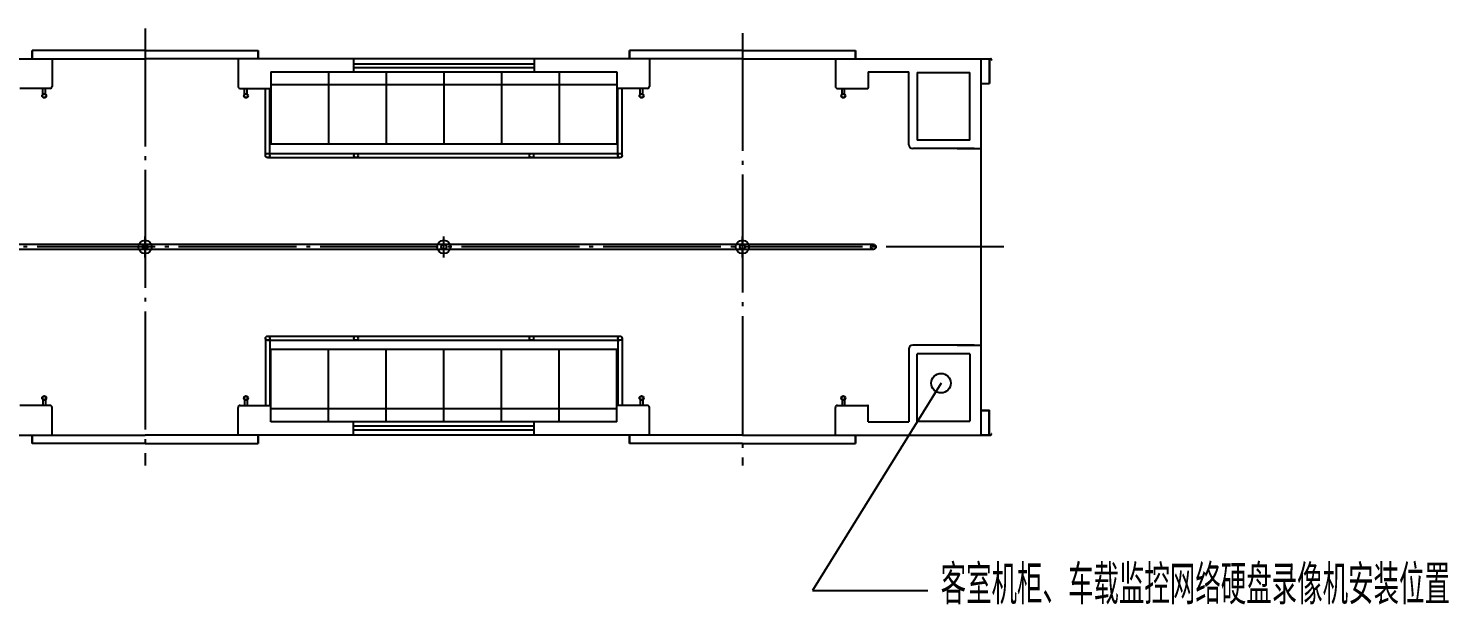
# Model space of a CAD drawing. Extents: x 39751 to 116307, y -36149 to -14965.
# Drawn here: x 105465 to 116307, y -35489 to -31092 of the extents above; entities that cross this region are included whole.
import ezdxf

# ---------------------------------------------------------------- set-up
doc = ezdxf.new("R2010")
doc.units = 0
doc.header["$LTSCALE"] = 1500
for name, pattern in [('CENTER2', [0.72, 0.6, -0.05, 0.02, -0.05]), ('GEN3A', [3.125, 2.25, -0.875]), ('PHAN', [0.76, 0.57, -0.05, 0.02, -0.05, 0.02, -0.05])]:
    doc.linetypes.add(name, pattern=pattern)
for name, color, linetype in [('01', 7, 'Continuous'), ('3A', 6, 'GEN3A'), ('confine0', 7, 'Continuous'), ('confine7', 4, 'CENTER2'), ('confine9', 1, 'PHAN'), ('confinea', 3, 'Continuous')]:
    doc.layers.add(name, color=color, linetype=linetype)
doc.layers.add('AM_0', color=7, linetype='Continuous', lineweight=30)
doc.styles.get("Standard").update_dxf_attribs({"font": 'gbenor.shx', "width": 0.9, "bigfont": 'gbcbig.shx'})
doc.dimstyles.get("Standard").update_dxf_attribs({"dimtxt": 3.5, "dimasz": 3, "dimexe": 1, "dimexo": 0, "dimgap": 1, "dimtad": 1, "dimdec": 0, "dimdsep": 46, "dimtxsty": 'Standard', "dimblk": 'CLOSED', "dimcen": 0, "dimadec": 0, "dimazin": 2, "dimtfac": 1, "dimtdec": 0, "dimtofl": 0, "dimtmove": 2, "dimatfit": 3, "dimldrblk": 'NONE', "dimfxl": 0.18, "dimtolj": 1, "dimtzin": 0, "dimarcsym": 0})

msp = doc.modelspace()

# ---------------------------------------------------------------- linework, layer by layer
for p, q in [((105646, -31323), (105646, -31534)), ((107066, -31323), (107066, -31534)), ((110206, -31323), (110206, -31534)), ((111626, -31323), (111626, -31534)), ((112736, -31323), (112811, -31323)), ((112736, -31325), (112811, -31325)), ((112799, -31325), (112799, -31512)), ((112801, -31325), (112801, -31513)), ((112814, -31328), (112814, -31333)), ((112816, -31328), (112816, -31333)), ((107316, -31423), (107316, -31546)), ((109956, -31423), (109956, -31546)), ((111876, -31423), (111876, -31546)), ((112816, -31333), (112814, -31333)), ((109956, -31523), (107316, -31523)), ((112736, -31512), (112799, -31512)), ((112736, -31513), (112801, -31513)), ((105631, -31549), (105399, -31549)), ((107081, -31549), (107313, -31549)), ((110191, -31549), (109959, -31549)), ((111641, -31549), (111873, -31549)), ((105631, -33969), (105399, -33969)), ((105646, -34195), (105646, -33984)), ((107066, -34195), (107066, -33984)), ((107081, -33969), (107313, -33969)), ((107316, -34095), (107316, -33972)), ((109956, -33995), (107316, -33995)), ((109956, -34095), (109956, -33972)), ((110191, -33969), (109959, -33969)), ((110206, -34195), (110206, -33984)), ((111626, -34195), (111626, -33984)), ((111641, -33969), (111873, -33969)), ((111876, -34095), (111876, -33972)), ((112736, -34005), (112801, -34005)), ((112736, -34007), (112799, -34007)), ((112799, -34194), (112799, -34007)), ((112801, -34194), (112801, -34005)), ((112736, -34194), (112811, -34194)), ((112736, -34195), (112811, -34195)), ((112814, -34191), (112814, -34185)), ((112816, -34185), (112814, -34185)), ((112816, -34191), (112816, -34185))]:
    msp.add_line(p, q)
at = {"color": 7, "ltscale": 0.108891}
for p, q in [((109956, -31975), (107316, -31975)), ((109956, -33543), (107316, -33543))]:
    msp.add_line(p, q, dxfattribs=at)
for centre in [(106356, -32759), (108636, -32759), (110916, -32759)]:
    msp.add_circle(centre, 51)
for centre, radius, start, end in [((112811, -31328), 4.5, 0, 90), ((112811, -31328), 3, 0, 90), ((105631, -31534), 15, 270, 0), ((107081, -31534), 15, 180, 270), ((107313, -31546), 3, 270, 0), ((109959, -31546), 3, 180, 270), ((110191, -31534), 15, 270, 0), ((111641, -31534), 15, 180, 270), ((111873, -31546), 3, 270, 0), ((105631, -33984), 15, 0, 90), ((107081, -33984), 15, 90, 180), ((107313, -33972), 3, 0, 90), ((109959, -33972), 3, 90, 180), ((110191, -33984), 15, 0, 90), ((111641, -33984), 15, 90, 180), ((111873, -33972), 3, 0, 90), ((112811, -34191), 3, 270, 0), ((112811, -34191), 4.5, 270, 0)]:
    msp.add_arc(centre, radius, start, end)
at = {"layer": '01'}
for p, q in [((112736, -31323), (112736, -34195)), ((107316, -31423), (107316, -31975)), ((107756, -31423), (107756, -31975)), ((108196, -31423), (108196, -31975)), ((108636, -31423), (108636, -31975)), ((109076, -31423), (109076, -31975)), ((109516, -31423), (109516, -31975)), ((109956, -31423), (109956, -31975)), ((109956, -31423), (109956, -31975)), ((107316, -34095), (107316, -33543)), ((107756, -34095), (107756, -33543)), ((108196, -34095), (108196, -33543)), ((108636, -34095), (108636, -33543)), ((109076, -34095), (109076, -33543)), ((109516, -34095), (109516, -33543)), ((109956, -34095), (109956, -33543)), ((109956, -34095), (109956, -33543))]:
    msp.add_line(p, q, dxfattribs=at)
for centre in [(107291, -32062), (109981, -32062), (109981, -32062), (107291, -33456), (109981, -33456), (109981, -33456)]:
    msp.add_circle(centre, 16, dxfattribs=at)
at = {"layer": '3A'}
for p, q in [((112251, -31429), (112251, -31944)), ((112251, -31429), (112651, -31429)), ((112651, -31944), (112651, -31429)), ((112651, -31944), (112251, -31944))]:
    msp.add_line(p, q, dxfattribs=at)
at = {"layer": '3A', "color": 1}
for p, q in [((112251, -34089), (112251, -33574)), ((112651, -33574), (112251, -33574)), ((112651, -33574), (112651, -34089)), ((112251, -34089), (112651, -34089))]:
    msp.add_line(p, q, dxfattribs=at)
at = {"layer": 'AM_0'}
for p, q in [((105494, -31259), (105494, -31323)), ((107218, -31259), (107218, -31323)), ((110054, -31259), (110054, -31323)), ((111778, -31259), (111778, -31323)), ((105494, -34259), (105494, -34195)), ((107218, -34259), (107218, -34195)), ((110054, -34259), (110054, -34195)), ((111778, -34259), (111778, -34195))]:
    msp.add_line(p, q, dxfattribs=at)
at = {"layer": 'confine0'}
for p, q in [((101796, -31323), (106356, -31323)), ((106356, -31259), (105494, -31259)), ((106356, -31259), (107218, -31259)), ((110916, -31323), (106356, -31323)), ((107946, -31323), (107946, -31423)), ((109326, -31323), (109326, -31423)), ((110916, -31259), (110054, -31259)), ((110916, -31259), (111778, -31259)), ((110916, -31323), (112736, -31323)), ((107316, -31423), (109956, -31423)), ((107946, -31361), (109326, -31361)), ((107946, -31391), (109326, -31391)), ((107946, -31399), (107946, -31423)), ((111876, -31423), (112186, -31423)), ((112186, -31979), (112186, -31423)), ((105576, -31594), (105576, -31549)), ((105596, -31594), (105596, -31549)), ((107116, -31594), (107116, -31549)), ((107136, -31594), (107136, -31549)), ((110136, -31594), (110136, -31549)), ((110156, -31594), (110156, -31549)), ((111676, -31594), (111676, -31549)), ((111696, -31594), (111696, -31549)), ((112686, -32009), (112216, -32009)), ((112556, -32009), (112736, -32009)), ((112186, -33539), (112186, -34095)), ((112686, -33509), (112216, -33509)), ((112556, -33509), (112736, -33509)), ((105576, -33924), (105576, -33969)), ((105596, -33924), (105596, -33969)), ((107116, -33924), (107116, -33969)), ((107136, -33924), (107136, -33969)), ((110136, -33924), (110136, -33969)), ((110156, -33924), (110156, -33969)), ((111676, -33924), (111676, -33969)), ((111696, -33924), (111696, -33969)), ((109956, -34095), (107316, -34095)), ((107946, -34195), (107946, -34095)), ((109326, -34127), (107946, -34127)), ((109326, -34195), (109326, -34095)), ((109326, -34119), (109326, -34095)), ((111876, -34095), (112186, -34095)), ((101796, -34195), (106356, -34195)), ((110916, -34195), (106356, -34195)), ((109326, -34157), (107946, -34157)), ((110916, -34195), (112736, -34195)), ((106356, -34259), (105494, -34259)), ((106356, -34259), (107218, -34259)), ((110916, -34259), (110054, -34259)), ((110916, -34259), (111778, -34259))]:
    msp.add_line(p, q, dxfattribs=at)
for centre, radius in [((105586, -31606), 16), ((105586, -31606), 14), ((107126, -31606), 16), ((107126, -31606), 14), ((110146, -31606), 16), ((110146, -31606), 14), ((111686, -31606), 16), ((111686, -31606), 14), ((106356, -32759), 19), ((108636, -32759), 19), ((110916, -32759), 19), ((105586, -33912), 16), ((105586, -33912), 14), ((107126, -33912), 16), ((107126, -33912), 14), ((110146, -33912), 16), ((110146, -33912), 14), ((111686, -33912), 16), ((111686, -33912), 14)]:
    msp.add_circle(centre, radius, dxfattribs=at)
for centre, start, end in [((112216, -31979), 180, 270), ((112216, -33539), 90, 180)]:
    msp.add_arc(centre, 30, start, end, dxfattribs=at)
at = {"layer": 'confine7'}
for p, q in [((106356, -31092), (106356, -34427)), ((110916, -31127), (110916, -34427)), ((112912, -32759), (90579, -32759))]:
    msp.add_line(p, q, dxfattribs=at)
at = {"layer": 'confine7', "color": 0, "linetype": 'ByBlock'}
for p, q in [((111916, -32740), (91676, -32740)), ((111916, -32778), (91676, -32778))]:
    msp.add_line(p, q, dxfattribs=at)
at = {"layer": 'confine9'}
for p, q in [((106356, -32839), (106356, -32679)), ((106356, -32839), (106356, -32679)), ((108636, -32839), (108636, -32679)), ((110916, -32839), (110916, -32679))]:
    msp.add_line(p, q, dxfattribs=at)
at = {"layer": 'confinea', "color": 7}
for p, q in [((107275, -32062), (107275, -31549)), ((107307, -32062), (107307, -31549)), ((109965, -32062), (109965, -31549)), ((109997, -32062), (109997, -31549)), ((107291, -32046), (109981, -32046)), ((107291, -32078), (109981, -32078)), ((107275, -33456), (107275, -33969)), ((107291, -33440), (109981, -33440)), ((107291, -33472), (109981, -33472)), ((107307, -33456), (107307, -33969)), ((109965, -33456), (109965, -33969)), ((109997, -33456), (109997, -33969))]:
    msp.add_line(p, q, dxfattribs=at)
for centre, radius in [((107966, -32062), 16), ((109306, -32062), 16), ((111916, -32759), 19), ((107966, -33456), 16), ((109306, -33456), 16)]:
    msp.add_circle(centre, radius, dxfattribs=at)

# ---------------------------------------------------------------- texts
at = {"layer": 'confinea', "insert": (112429, -35187), "char_height": 300, "width": 6000, "attachment_point": 1}
msp.add_mtext('客室机柜、车载监控网络硬盘录像机安装位置', dxfattribs=at)

# ---------------------------------------------------------------- leaders
at = {"layer": 'confinea'}
msp.add_leader([(112432, -33799), (111450, -35382), (112330, -35382)], dimstyle='Standard', override={"dimscale": 50, "dimgap": 1, "dimtad": 0, "dimldrblk": 'DotBlank', "dimarcsym": 1}, dxfattribs=at)

doc.saveas('drawing.dxf')
